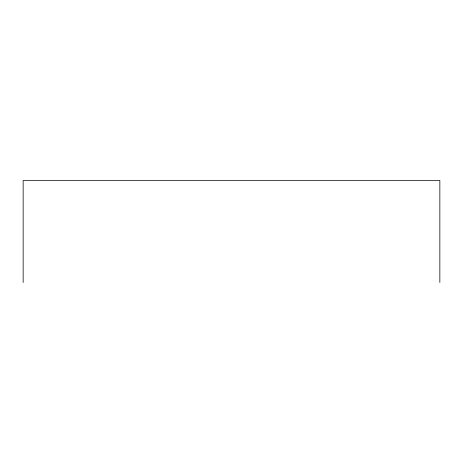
<?xml version="1.0" encoding="UTF-8"?>
<svg xmlns="http://www.w3.org/2000/svg" width="463" height="463" viewBox="0 0 463 463"><rect width="100%" height="100%" fill="white"/><g stroke="black" fill="none" stroke-linecap="round" stroke-linejoin="round"><path stroke-width="0.69" d="M439.85 282.494L439.85 180.506L23.15 180.506L23.15 282.494"/></g></svg>
